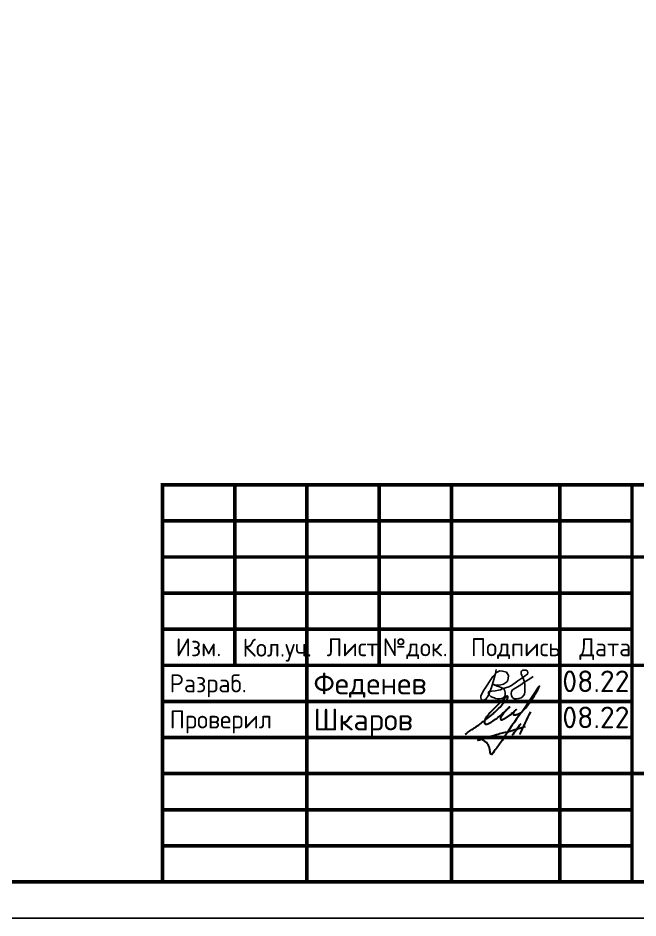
# Model space of a CAD drawing. Header units: millimetres. Extents: x 1601 to 14530, y 1157 to 12625.
# Drawn here: x 6799.6 to 6885.5, y 2825.6 to 2950.2 of the extents above; entities that cross this region are included whole.
import ezdxf
from ezdxf.enums import TextEntityAlignment as Align

# ---------------------------------------------------------------- set-up
doc = ezdxf.new("R2010")
doc.units = ezdxf.units.MM
doc.layers.add('Размерный', color=4, linetype='Continuous', lineweight=30)
doc.layers.add('рамка', color=7, linetype='Continuous')
doc.styles.add('-ISOCPEUR-', font='isocpeur.TTF')
doc.styles.add('GOST', font='GOST Common.ttf')

# ---------------------------------------------------------------- blocks, each defined once
blk = doc.blocks.new('подпись')
at = {"lineweight": 30}
for points in [[(-0.82, -1.23), (-0.21, -0.8), (0.43, -0.36), (0.86, -0.08), (1.32, 0.25), (2, 0.77), (2.8, 1.4), (3.27, 1.83), (3.84, 2.36), (4.46, 3.07), (5.01, 3.73), (5.08, 3.95), (5.01, 4.03), (4.91, 4), (4.76, 3.88), (4.33, 3.49), (3.4, 2.58), (2.34, 1.43), (1.83, 0.48), (1.87, 0.23), (1.99, 0.16), (2.17, 0.16), (2.41, 0.25), (3.02, 0.6), (3.71, 1.09), (4.34, 1.62), (5.32, 2.55), (4.75, 1.98), (4.27, 1.36), (4.08, 1.05), (4.07, 0.85), (4.11, 0.78), (4.25, 0.78), (4.42, 0.84), (4.78, 1.05), (5.16, 1.3), (5.47, 1.51), (5.72, 1.73), (6.05, 1.99), (6.23, 2.18), (5.94, 1.88), (5.8, 1.63), (5.8, 1.5), (5.89, 1.44), (6.13, 1.46), (6.57, 1.6), (6.9, 1.79), (7.5, 2.39), (8.04, 3.08), (8.61, 3.92), (9.15, 4.76), (9.43, 5.33), (8, 3.26), (6.29, 0.88), (3.58, -3.07), (3.05, -3.8), (2.85, -4.05), (2.49, -2.98), (2.12, -2.39), (1.3, -1.96), (1.02, -2.03), (2.91, -1.44), (4.7, -0.96), (7.51, -0.15)], [(8.19, 1.85), (6.68, -1.27)], [(6.86, 0.23), (5.67, -1.43)]]:
    blk.add_spline(points, degree=3, dxfattribs=at)
blk = doc.blocks.new('Подпись Леха')
at = {"layer": 'рамка'}
blk.add_blockref('подпись', (2.7, 0.11), dxfattribs=at)

msp = doc.modelspace()

# ---------------------------------------------------------------- linework, layer by layer
msp.add_lwpolyline([(6589.6472, 3122.5891), (7009.6472, 3122.5891), (7009.6472, 2825.5891), (6589.6472, 2825.5891)], close=True)
at = {"const_width": 0.5}
msp.add_lwpolyline([(6609.6472, 3117.5891), (7004.6472, 3117.5891), (7004.6472, 2830.5891), (6609.6472, 2830.5891)], close=True, dxfattribs=at)
for points in [[(6819.6472, 2830.5891), (6819.6472, 2885.5891), (7004.6472, 2885.5891)], [(6829.6472, 2885.5891), (6829.6472, 2860.5891)], [(6839.6472, 2885.5891), (6839.6472, 2830.5891)], [(6849.6472, 2885.5891), (6849.6472, 2860.5891)], [(6859.6472, 2885.5891), (6859.6472, 2830.5891)], [(6874.6472, 2885.5891), (6874.6472, 2830.5891)], [(6884.6472, 2885.5891), (6884.6472, 2830.5891)], [(6819.6472, 2880.5891), (6884.6472, 2880.5891)], [(6819.6472, 2875.5891), (6884.6472, 2875.5891)], [(6884.6472, 2875.5891), (7004.6472, 2875.5891)], [(6819.6472, 2870.5891), (6884.6472, 2870.5891)], [(6819.6472, 2865.5891), (6884.6472, 2865.5891)], [(6819.6472, 2860.5891), (7004.6472, 2860.5891)], [(6819.6472, 2855.5891), (6884.6472, 2855.5891)], [(6819.6472, 2850.5891), (6884.6472, 2850.5891)], [(6819.6472, 2845.5891), (6884.6472, 2845.5891)], [(6884.6472, 2845.5891), (7004.6472, 2845.5891)], [(6819.6472, 2840.5891), (6884.6472, 2840.5891)], [(6819.6472, 2835.5891), (6884.6472, 2835.5891)]]:
    msp.add_lwpolyline(points, dxfattribs=at)
msp.add_lwpolyline([(6865.8407, 2859.9903), (6865.7405, 2859.4687), (6865.5319, 2858.6115), (6865.2151, 2857.5305), (6864.7511, 2856.37), (6864.4323, 2855.8991), (6864.2388, 2855.7999), (6864.045, 2855.7756), (6863.8562, 2855.7999), (6863.7593, 2855.9112), (6863.7108, 2856.0951), (6863.7157, 2856.3033), (6863.8126, 2856.5647), (6864.1159, 2857.1243), (6865.3898, 2859.0386), (6865.8863, 2859.6123), (6866.3362, 2859.8062), (6866.7164, 2859.7984), (6867.2826, 2859.6356), (6867.5464, 2859.1627), (6867.5231, 2858.775), (6867.4659, 2858.512), (6867.3494, 2858.3277), (6867.1456, 2858.1433), (6866.8349, 2857.9881), (6866.4758, 2857.8863), (6866.1651, 2857.828), (6865.8982, 2857.8378), (6865.641, 2857.8471), (6865.4032, 2857.959), (6865.3456, 2857.9759), (6865.6015, 2857.8657), (6865.8085, 2857.7765), (6866.0002, 2857.7085), (6866.3203, 2857.6171), (6866.5459, 2857.5104), (6866.7556, 2857.4113), (6866.8935, 2857.3154), (6867.045, 2857.0448), (6867.0685, 2856.7949), (6867.0917, 2856.5472), (6867.0371, 2856.3029), (6866.8418, 2856.0843), (6866.5996, 2855.9749), (6866.3027, 2855.9437), (6866.0136, 2855.9593), (6865.77, 2855.9725), (6865.5448, 2856.0765), (6865.3065, 2856.1865), (6865.1232, 2856.2711), (6865.0135, 2856.3732), (6864.8749, 2856.5022), (6864.7908, 2856.7132), (6864.7957, 2856.9038), (6864.9081, 2856.9672), (6865.2406, 2857.0015), (6865.7409, 2857.053), (6866.1498, 2857.1383), (6866.4428, 2857.1994), (6866.6924, 2857.3092), (6867.1275, 2857.4656), (6867.6017, 2857.6268), (6867.9634, 2857.7978), (6868.1641, 2857.9399), (6868.4623, 2858.151), (6868.861, 2858.4332), (6869.2445, 2858.7046), (6869.542, 2858.9152), (6869.9064, 2859.1732), (6870.1607, 2859.3532), (6870.2134, 2859.5971), (6870.1586, 2859.8004), (6869.9866, 2859.9098), (6869.7363, 2859.9254), (6869.4859, 2859.8942), (6869.3344, 2859.8012), (6869.2806, 2859.6202), (6869.31, 2859.4197), (6869.3834, 2859.1996), (6869.5596, 2858.8034), (6869.7504, 2858.2556), (6869.7993, 2857.9915), (6869.814, 2857.6736), (6869.8307, 2856.9368), (6869.7836, 2856.6), (6869.5407, 2856.2788), (6869.2977, 2856.0673), (6868.9842, 2855.9733), (6868.6394, 2855.9263), (6868.3337, 2855.9655), (6868.0985, 2856.1144), (6867.9732, 2856.3728), (6867.9026, 2856.6705), (6867.9418, 2856.9525), (6868.1064, 2857.1718), (6869.2507, 2857.9081), (6869.6817, 2858.2137), (6870.4891, 2858.7385), (6870.9631, 2859.0467)])

# ---------------------------------------------------------------- block references
msp.add_blockref('Подпись Леха', (6859.6809, 2852.1654))

# ---------------------------------------------------------------- texts
at = {"style": 'GOST'}
for s, p in [('Изм.', (6824.6472, 2863.0891)), ('Кол.уч.', (6835.5369, 2863.0397)), ('Лист', (6845.9515, 2863.0891)), ('№док.', (6854.6472, 2863.0891)), ('Подпись', (6868.5285, 2863.0891)), ('Дата', (6880.9554, 2863.0891))]:
    msp.add_text(s, height=2.5, dxfattribs=at).set_placement(p, align=Align.MIDDLE_CENTER)
for s, p in [('Разраб.', (6820.6472, 2858.0891)), ('Проверил', (6820.6472, 2853.0891))]:
    msp.add_text(s, height=2.5, dxfattribs=at).set_placement(p, align=Align.MIDDLE_LEFT)
at = {"layer": 'Размерный', "color": 0, "style": '-ISOCPEUR-'}
for s, p in [('08.22', (6874.9919, 2856.8739)), ('Феденев', (6840.5522, 2856.5664)), ('08.22', (6874.9919, 2851.8739)), ('Шкаров', (6840.5522, 2851.5664))]:
    msp.add_text(s, height=3, dxfattribs=at).set_placement(p)

doc.saveas('drawing.dxf')
